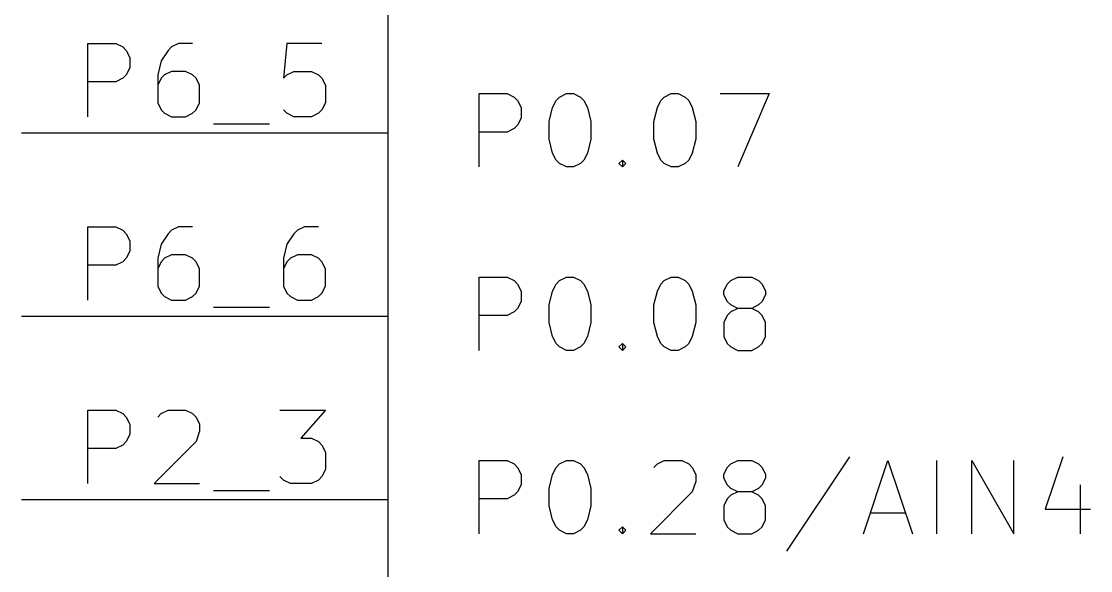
# Model space of a CAD drawing. Header units: inches. Extents: x 0.39 to 7.87, y -5.43 to -0.39.
# Drawn here: x 1.25 to 1.833, y -3.539 to -3.239 of the extents above; entities that cross this region are included whole.
import ezdxf

# ---------------------------------------------------------------- set-up
doc = ezdxf.new("R2010")
doc.units = ezdxf.units.IN
doc.header["$MEASUREMENT"] = 0
for name, color, linetype in [('GREENSIXTYFIVE', 129, 'CONTINUOUS'), ('LIGHTRED', 12, 'CONTINUOUS'), ('RED', 14, 'CONTINUOUS'), ('WHITE', 250, 'CONTINUOUS')]:
    doc.layers.add(name, color=color, linetype=linetype)

msp = doc.modelspace()

# ---------------------------------------------------------------- linework, layer by layer
at = {"layer": 'GREENSIXTYFIVE', "linetype": 'CONTINUOUS'}
for p, q in [((1.49952, -3.3185), (1.49952, -3.2785)), ((1.49952, -3.2785), (1.51476, -3.2785)), ((1.49952, -3.3185), (1.49952, -3.2785)), ((1.49952, -3.2785), (1.51476, -3.2785)), ((1.51476, -3.2785), (1.51857, -3.28041)), ((1.51476, -3.2785), (1.51857, -3.28041)), ((1.51857, -3.28041), (1.52047, -3.28231)), ((1.51857, -3.28041), (1.52047, -3.28231)), ((1.54143, -3.28231), (1.54333, -3.28041)), ((1.54143, -3.28231), (1.54333, -3.28041)), ((1.54333, -3.28041), (1.54714, -3.2785)), ((1.54333, -3.28041), (1.54714, -3.2785)), ((1.54714, -3.2785), (1.55095, -3.2785)), ((1.54714, -3.2785), (1.55095, -3.2785)), ((1.55095, -3.2785), (1.55476, -3.28041)), ((1.55095, -3.2785), (1.55476, -3.28041)), ((1.55476, -3.28041), (1.55667, -3.28231)), ((1.55476, -3.28041), (1.55667, -3.28231)), ((1.59857, -3.28231), (1.60047, -3.28041)), ((1.59857, -3.28231), (1.60047, -3.28041)), ((1.60047, -3.28041), (1.60428, -3.2785)), ((1.60047, -3.28041), (1.60428, -3.2785)), ((1.60428, -3.2785), (1.60809, -3.2785)), ((1.60428, -3.2785), (1.60809, -3.2785)), ((1.60809, -3.2785), (1.6119, -3.28041)), ((1.60809, -3.2785), (1.6119, -3.28041)), ((1.6119, -3.28041), (1.61381, -3.28231)), ((1.6119, -3.28041), (1.61381, -3.28231)), ((1.63095, -3.2785), (1.65761, -3.2785)), ((1.63095, -3.2785), (1.65761, -3.2785)), ((1.65761, -3.2785), (1.64047, -3.3185)), ((1.65761, -3.2785), (1.64047, -3.3185)), ((1.52047, -3.28231), (1.52238, -3.28613)), ((1.52047, -3.28231), (1.52238, -3.28613)), ((1.52238, -3.28613), (1.52238, -3.29184)), ((1.52238, -3.28613), (1.52238, -3.29184)), ((1.53762, -3.29374), (1.53952, -3.28613)), ((1.53762, -3.29374), (1.53952, -3.28613)), ((1.53952, -3.28613), (1.54143, -3.28231)), ((1.53952, -3.28613), (1.54143, -3.28231)), ((1.55667, -3.28231), (1.55857, -3.28613)), ((1.55667, -3.28231), (1.55857, -3.28613)), ((1.55857, -3.28613), (1.56047, -3.29374)), ((1.55857, -3.28613), (1.56047, -3.29374)), ((1.59476, -3.29374), (1.59667, -3.28613)), ((1.59476, -3.29374), (1.59667, -3.28613)), ((1.59667, -3.28613), (1.59857, -3.28231)), ((1.59667, -3.28613), (1.59857, -3.28231)), ((1.61381, -3.28231), (1.61571, -3.28613)), ((1.61381, -3.28231), (1.61571, -3.28613)), ((1.61571, -3.28613), (1.61761, -3.29374)), ((1.61571, -3.28613), (1.61761, -3.29374)), ((1.52238, -3.29184), (1.52047, -3.29565)), ((1.52238, -3.29184), (1.52047, -3.29565)), ((1.51857, -3.29755), (1.51476, -3.29946)), ((1.51857, -3.29755), (1.51476, -3.29946)), ((1.52047, -3.29565), (1.51857, -3.29755)), ((1.52047, -3.29565), (1.51857, -3.29755)), ((1.53762, -3.30327), (1.53762, -3.29374)), ((1.53762, -3.30327), (1.53762, -3.29374)), ((1.56047, -3.29374), (1.56047, -3.30327)), ((1.56047, -3.29374), (1.56047, -3.30327)), ((1.59476, -3.30327), (1.59476, -3.29374)), ((1.59476, -3.30327), (1.59476, -3.29374)), ((1.61761, -3.29374), (1.61761, -3.30327)), ((1.61761, -3.29374), (1.61761, -3.30327)), ((1.51476, -3.29946), (1.49952, -3.29946)), ((1.51476, -3.29946), (1.49952, -3.29946)), ((1.53952, -3.31089), (1.53762, -3.30327)), ((1.53952, -3.31089), (1.53762, -3.30327)), ((1.56047, -3.30327), (1.55857, -3.31089)), ((1.56047, -3.30327), (1.55857, -3.31089)), ((1.59667, -3.31089), (1.59476, -3.30327)), ((1.59667, -3.31089), (1.59476, -3.30327)), ((1.61761, -3.30327), (1.61571, -3.31089)), ((1.61761, -3.30327), (1.61571, -3.31089)), ((1.54143, -3.3147), (1.53952, -3.31089)), ((1.54143, -3.3147), (1.53952, -3.31089)), ((1.54333, -3.3166), (1.54143, -3.3147)), ((1.54333, -3.3166), (1.54143, -3.3147)), ((1.55667, -3.3147), (1.55476, -3.3166)), ((1.55667, -3.3147), (1.55476, -3.3166)), ((1.55857, -3.31089), (1.55667, -3.3147)), ((1.55857, -3.31089), (1.55667, -3.3147)), ((1.57571, -3.3166), (1.57762, -3.3147)), ((1.57571, -3.3166), (1.57762, -3.3147)), ((1.57762, -3.3147), (1.57952, -3.3166)), ((1.57762, -3.3147), (1.57762, -3.3185)), ((1.57762, -3.3147), (1.57952, -3.3166)), ((1.57762, -3.3147), (1.57762, -3.3185)), ((1.59857, -3.3147), (1.59667, -3.31089)), ((1.59857, -3.3147), (1.59667, -3.31089)), ((1.60047, -3.3166), (1.59857, -3.3147)), ((1.60047, -3.3166), (1.59857, -3.3147)), ((1.61381, -3.3147), (1.6119, -3.3166)), ((1.61381, -3.3147), (1.6119, -3.3166)), ((1.61571, -3.31089), (1.61381, -3.3147)), ((1.61571, -3.31089), (1.61381, -3.3147)), ((1.54714, -3.3185), (1.54333, -3.3166)), ((1.54714, -3.3185), (1.54333, -3.3166)), ((1.55095, -3.3185), (1.54714, -3.3185)), ((1.55095, -3.3185), (1.54714, -3.3185)), ((1.55476, -3.3166), (1.55095, -3.3185)), ((1.55476, -3.3166), (1.55095, -3.3185)), ((1.57762, -3.3185), (1.57571, -3.3166)), ((1.57762, -3.3185), (1.57571, -3.3166)), ((1.57952, -3.3166), (1.57762, -3.3185)), ((1.57952, -3.3166), (1.57762, -3.3185)), ((1.60428, -3.3185), (1.60047, -3.3166)), ((1.60428, -3.3185), (1.60047, -3.3166)), ((1.60809, -3.3185), (1.60428, -3.3185)), ((1.60809, -3.3185), (1.60428, -3.3185)), ((1.6119, -3.3166), (1.60809, -3.3185)), ((1.6119, -3.3166), (1.60809, -3.3185)), ((1.49952, -3.4185), (1.49952, -3.3785)), ((1.49952, -3.3785), (1.51476, -3.3785)), ((1.49952, -3.4185), (1.49952, -3.3785)), ((1.49952, -3.3785), (1.51476, -3.3785)), ((1.51476, -3.3785), (1.51857, -3.38041)), ((1.51476, -3.3785), (1.51857, -3.38041)), ((1.51857, -3.38041), (1.52047, -3.38231)), ((1.51857, -3.38041), (1.52047, -3.38231)), ((1.54143, -3.38231), (1.54333, -3.38041)), ((1.54143, -3.38231), (1.54333, -3.38041)), ((1.54333, -3.38041), (1.54714, -3.3785)), ((1.54333, -3.38041), (1.54714, -3.3785)), ((1.54714, -3.3785), (1.55095, -3.3785)), ((1.54714, -3.3785), (1.55095, -3.3785)), ((1.55095, -3.3785), (1.55476, -3.38041)), ((1.55095, -3.3785), (1.55476, -3.38041)), ((1.55476, -3.38041), (1.55667, -3.38231)), ((1.55476, -3.38041), (1.55667, -3.38231)), ((1.59857, -3.38231), (1.60047, -3.38041)), ((1.59857, -3.38231), (1.60047, -3.38041)), ((1.60047, -3.38041), (1.60428, -3.3785)), ((1.60047, -3.38041), (1.60428, -3.3785)), ((1.60428, -3.3785), (1.60809, -3.3785)), ((1.60428, -3.3785), (1.60809, -3.3785)), ((1.60809, -3.3785), (1.6119, -3.38041)), ((1.60809, -3.3785), (1.6119, -3.38041)), ((1.6119, -3.38041), (1.61381, -3.38231)), ((1.6119, -3.38041), (1.61381, -3.38231)), ((1.63476, -3.38231), (1.63666, -3.38041)), ((1.63476, -3.38231), (1.63666, -3.38041)), ((1.63666, -3.38041), (1.64047, -3.3785)), ((1.63666, -3.38041), (1.64047, -3.3785)), ((1.64047, -3.3785), (1.64809, -3.3785)), ((1.64047, -3.3785), (1.64809, -3.3785)), ((1.64809, -3.3785), (1.6519, -3.38041)), ((1.64809, -3.3785), (1.6519, -3.38041)), ((1.6519, -3.38041), (1.65381, -3.38231)), ((1.6519, -3.38041), (1.65381, -3.38231)), ((1.52047, -3.38231), (1.52238, -3.38613)), ((1.52047, -3.38231), (1.52238, -3.38613)), ((1.52238, -3.38613), (1.52238, -3.39184)), ((1.52238, -3.38613), (1.52238, -3.39184)), ((1.53762, -3.39374), (1.53952, -3.38613)), ((1.53762, -3.39374), (1.53952, -3.38613)), ((1.53952, -3.38613), (1.54143, -3.38231)), ((1.53952, -3.38613), (1.54143, -3.38231)), ((1.55667, -3.38231), (1.55857, -3.38613)), ((1.55667, -3.38231), (1.55857, -3.38613)), ((1.55857, -3.38613), (1.56047, -3.39374)), ((1.55857, -3.38613), (1.56047, -3.39374)), ((1.59476, -3.39374), (1.59667, -3.38613)), ((1.59476, -3.39374), (1.59667, -3.38613)), ((1.59667, -3.38613), (1.59857, -3.38231)), ((1.59667, -3.38613), (1.59857, -3.38231)), ((1.61381, -3.38231), (1.61571, -3.38613)), ((1.61381, -3.38231), (1.61571, -3.38613)), ((1.61571, -3.38613), (1.61761, -3.39374)), ((1.61571, -3.38613), (1.61761, -3.39374)), ((1.63285, -3.38613), (1.63476, -3.38231)), ((1.63285, -3.38613), (1.63476, -3.38231)), ((1.63285, -3.38803), (1.63285, -3.38613)), ((1.63285, -3.38803), (1.63285, -3.38613)), ((1.65381, -3.38231), (1.65571, -3.38613)), ((1.65381, -3.38231), (1.65571, -3.38613)), ((1.65571, -3.38613), (1.65571, -3.38803)), ((1.65571, -3.38613), (1.65571, -3.38803)), ((1.52238, -3.39184), (1.52047, -3.39565)), ((1.52238, -3.39184), (1.52047, -3.39565)), ((1.63476, -3.39184), (1.63285, -3.38803)), ((1.63476, -3.39184), (1.63285, -3.38803)), ((1.63666, -3.39374), (1.63476, -3.39184)), ((1.63666, -3.39374), (1.63476, -3.39184)), ((1.65381, -3.39184), (1.6519, -3.39374)), ((1.65381, -3.39184), (1.6519, -3.39374)), ((1.65571, -3.38803), (1.65381, -3.39184)), ((1.65571, -3.38803), (1.65381, -3.39184)), ((1.51857, -3.39755), (1.51476, -3.39946)), ((1.51857, -3.39755), (1.51476, -3.39946)), ((1.52047, -3.39565), (1.51857, -3.39755)), ((1.52047, -3.39565), (1.51857, -3.39755)), ((1.53762, -3.40327), (1.53762, -3.39374)), ((1.53762, -3.40327), (1.53762, -3.39374)), ((1.56047, -3.39374), (1.56047, -3.40327)), ((1.56047, -3.39374), (1.56047, -3.40327)), ((1.59476, -3.40327), (1.59476, -3.39374)), ((1.59476, -3.40327), (1.59476, -3.39374)), ((1.61761, -3.39374), (1.61761, -3.40327)), ((1.61761, -3.39374), (1.61761, -3.40327)), ((1.63666, -3.39755), (1.63476, -3.39946)), ((1.63666, -3.39755), (1.63476, -3.39946)), ((1.64047, -3.39565), (1.63666, -3.39374)), ((1.64047, -3.39565), (1.63666, -3.39374)), ((1.64047, -3.39565), (1.63666, -3.39755)), ((1.64047, -3.39565), (1.63666, -3.39755)), ((1.64809, -3.39565), (1.64047, -3.39565)), ((1.64809, -3.39565), (1.64047, -3.39565)), ((1.6519, -3.39374), (1.64809, -3.39565)), ((1.6519, -3.39374), (1.64809, -3.39565)), ((1.6519, -3.39755), (1.64809, -3.39565)), ((1.6519, -3.39755), (1.64809, -3.39565)), ((1.65381, -3.39946), (1.6519, -3.39755)), ((1.65381, -3.39946), (1.6519, -3.39755)), ((1.51476, -3.39946), (1.49952, -3.39946)), ((1.51476, -3.39946), (1.49952, -3.39946)), ((1.53952, -3.41089), (1.53762, -3.40327)), ((1.53952, -3.41089), (1.53762, -3.40327)), ((1.56047, -3.40327), (1.55857, -3.41089)), ((1.56047, -3.40327), (1.55857, -3.41089)), ((1.59667, -3.41089), (1.59476, -3.40327)), ((1.59667, -3.41089), (1.59476, -3.40327)), ((1.61761, -3.40327), (1.61571, -3.41089)), ((1.61761, -3.40327), (1.61571, -3.41089)), ((1.63476, -3.39946), (1.63285, -3.40327)), ((1.63476, -3.39946), (1.63285, -3.40327)), ((1.63285, -3.40327), (1.63285, -3.41089)), ((1.63285, -3.40327), (1.63285, -3.41089)), ((1.65571, -3.40327), (1.65381, -3.39946)), ((1.65571, -3.40327), (1.65381, -3.39946)), ((1.65571, -3.41089), (1.65571, -3.40327)), ((1.65571, -3.41089), (1.65571, -3.40327)), ((1.54143, -3.4147), (1.53952, -3.41089)), ((1.54143, -3.4147), (1.53952, -3.41089)), ((1.54333, -3.4166), (1.54143, -3.4147)), ((1.54333, -3.4166), (1.54143, -3.4147)), ((1.55667, -3.4147), (1.55476, -3.4166)), ((1.55667, -3.4147), (1.55476, -3.4166)), ((1.55857, -3.41089), (1.55667, -3.4147)), ((1.55857, -3.41089), (1.55667, -3.4147)), ((1.57571, -3.4166), (1.57762, -3.4147)), ((1.57571, -3.4166), (1.57762, -3.4147)), ((1.57762, -3.4147), (1.57952, -3.4166)), ((1.57762, -3.4147), (1.57762, -3.4185)), ((1.57762, -3.4147), (1.57952, -3.4166)), ((1.57762, -3.4147), (1.57762, -3.4185)), ((1.59857, -3.4147), (1.59667, -3.41089)), ((1.59857, -3.4147), (1.59667, -3.41089)), ((1.60047, -3.4166), (1.59857, -3.4147)), ((1.60047, -3.4166), (1.59857, -3.4147)), ((1.61381, -3.4147), (1.6119, -3.4166)), ((1.61381, -3.4147), (1.6119, -3.4166)), ((1.61571, -3.41089), (1.61381, -3.4147)), ((1.61571, -3.41089), (1.61381, -3.4147)), ((1.63285, -3.41089), (1.63476, -3.4147)), ((1.63285, -3.41089), (1.63476, -3.4147)), ((1.63476, -3.4147), (1.63666, -3.4166)), ((1.63476, -3.4147), (1.63666, -3.4166)), ((1.6519, -3.4166), (1.65381, -3.4147)), ((1.6519, -3.4166), (1.65381, -3.4147)), ((1.65381, -3.4147), (1.65571, -3.41089)), ((1.65381, -3.4147), (1.65571, -3.41089)), ((1.54714, -3.4185), (1.54333, -3.4166)), ((1.54714, -3.4185), (1.54333, -3.4166)), ((1.55095, -3.4185), (1.54714, -3.4185)), ((1.55095, -3.4185), (1.54714, -3.4185)), ((1.55476, -3.4166), (1.55095, -3.4185)), ((1.55476, -3.4166), (1.55095, -3.4185)), ((1.57762, -3.4185), (1.57571, -3.4166)), ((1.57762, -3.4185), (1.57571, -3.4166)), ((1.57952, -3.4166), (1.57762, -3.4185)), ((1.57952, -3.4166), (1.57762, -3.4185)), ((1.60428, -3.4185), (1.60047, -3.4166)), ((1.60428, -3.4185), (1.60047, -3.4166)), ((1.60809, -3.4185), (1.60428, -3.4185)), ((1.60809, -3.4185), (1.60428, -3.4185)), ((1.6119, -3.4166), (1.60809, -3.4185)), ((1.6119, -3.4166), (1.60809, -3.4185)), ((1.63666, -3.4166), (1.64047, -3.4185)), ((1.63666, -3.4166), (1.64047, -3.4185)), ((1.64047, -3.4185), (1.64809, -3.4185)), ((1.64047, -3.4185), (1.64809, -3.4185)), ((1.64809, -3.4185), (1.6519, -3.4166)), ((1.64809, -3.4185), (1.6519, -3.4166)), ((1.49952, -3.5185), (1.49952, -3.4785)), ((1.49952, -3.4785), (1.51476, -3.4785)), ((1.49952, -3.5185), (1.49952, -3.4785)), ((1.49952, -3.4785), (1.51476, -3.4785)), ((1.51476, -3.4785), (1.51857, -3.48041)), ((1.51476, -3.4785), (1.51857, -3.48041)), ((1.54333, -3.48041), (1.54714, -3.4785)), ((1.54333, -3.48041), (1.54714, -3.4785)), ((1.54714, -3.4785), (1.55095, -3.4785)), ((1.54714, -3.4785), (1.55095, -3.4785)), ((1.55095, -3.4785), (1.55476, -3.48041)), ((1.55095, -3.4785), (1.55476, -3.48041)), ((1.59667, -3.48041), (1.60047, -3.4785)), ((1.59667, -3.48041), (1.60047, -3.4785)), ((1.60047, -3.4785), (1.61, -3.4785)), ((1.60047, -3.4785), (1.61, -3.4785)), ((1.61, -3.4785), (1.61381, -3.48041)), ((1.61, -3.4785), (1.61381, -3.48041)), ((1.63666, -3.48041), (1.64047, -3.4785)), ((1.63666, -3.48041), (1.64047, -3.4785)), ((1.64047, -3.4785), (1.64809, -3.4785)), ((1.64047, -3.4785), (1.64809, -3.4785)), ((1.64809, -3.4785), (1.6519, -3.48041)), ((1.64809, -3.4785), (1.6519, -3.48041)), ((1.70143, -3.4766), (1.66714, -3.52803)), ((1.70143, -3.4766), (1.66714, -3.52803)), ((1.70904, -3.5185), (1.72238, -3.4785)), ((1.70904, -3.5185), (1.72238, -3.4785)), ((1.72238, -3.4785), (1.73571, -3.5185)), ((1.72238, -3.4785), (1.73571, -3.5185)), ((1.74905, -3.5185), (1.74905, -3.4785)), ((1.74905, -3.5185), (1.74905, -3.4785)), ((1.76809, -3.5185), (1.76809, -3.4785)), ((1.76809, -3.4785), (1.79095, -3.5185)), ((1.76809, -3.5185), (1.76809, -3.4785)), ((1.76809, -3.4785), (1.79095, -3.5185)), ((1.79095, -3.5185), (1.79095, -3.4785)), ((1.79095, -3.5185), (1.79095, -3.4785)), ((1.81762, -3.4766), (1.80809, -3.50517)), ((1.81762, -3.4766), (1.80809, -3.50517)), ((1.51857, -3.48041), (1.52047, -3.48231)), ((1.51857, -3.48041), (1.52047, -3.48231)), ((1.52047, -3.48231), (1.52238, -3.48613)), ((1.52047, -3.48231), (1.52238, -3.48613)), ((1.53952, -3.48613), (1.54143, -3.48231)), ((1.53952, -3.48613), (1.54143, -3.48231)), ((1.54143, -3.48231), (1.54333, -3.48041)), ((1.54143, -3.48231), (1.54333, -3.48041)), ((1.55476, -3.48041), (1.55667, -3.48231)), ((1.55476, -3.48041), (1.55667, -3.48231)), ((1.55667, -3.48231), (1.55857, -3.48613)), ((1.55667, -3.48231), (1.55857, -3.48613)), ((1.59476, -3.48231), (1.59667, -3.48041)), ((1.59476, -3.48231), (1.59667, -3.48041)), ((1.61381, -3.48041), (1.61571, -3.48231)), ((1.61381, -3.48041), (1.61571, -3.48231)), ((1.61571, -3.48231), (1.61761, -3.48613)), ((1.61571, -3.48231), (1.61761, -3.48613)), ((1.63285, -3.48613), (1.63476, -3.48231)), ((1.63285, -3.48613), (1.63476, -3.48231)), ((1.63476, -3.48231), (1.63666, -3.48041)), ((1.63476, -3.48231), (1.63666, -3.48041)), ((1.6519, -3.48041), (1.65381, -3.48231)), ((1.6519, -3.48041), (1.65381, -3.48231)), ((1.65381, -3.48231), (1.65571, -3.48613)), ((1.65381, -3.48231), (1.65571, -3.48613)), ((1.52238, -3.48613), (1.52238, -3.49184)), ((1.52238, -3.48613), (1.52238, -3.49184)), ((1.53762, -3.49374), (1.53952, -3.48613)), ((1.53762, -3.49374), (1.53952, -3.48613)), ((1.55857, -3.48613), (1.56047, -3.49374)), ((1.55857, -3.48613), (1.56047, -3.49374)), ((1.61761, -3.48993), (1.61571, -3.49565)), ((1.61761, -3.48993), (1.61571, -3.49565)), ((1.61761, -3.48613), (1.61761, -3.48993)), ((1.61761, -3.48613), (1.61761, -3.48993)), ((1.63285, -3.48803), (1.63285, -3.48613)), ((1.63285, -3.48803), (1.63285, -3.48613)), ((1.63476, -3.49184), (1.63285, -3.48803)), ((1.63476, -3.49184), (1.63285, -3.48803)), ((1.65571, -3.48803), (1.65381, -3.49184)), ((1.65571, -3.48803), (1.65381, -3.49184)), ((1.65571, -3.48613), (1.65571, -3.48803)), ((1.65571, -3.48613), (1.65571, -3.48803)), ((1.52047, -3.49565), (1.51857, -3.49755)), ((1.52047, -3.49565), (1.51857, -3.49755)), ((1.52238, -3.49184), (1.52047, -3.49565)), ((1.52238, -3.49184), (1.52047, -3.49565)), ((1.53762, -3.50327), (1.53762, -3.49374)), ((1.53762, -3.50327), (1.53762, -3.49374)), ((1.56047, -3.49374), (1.56047, -3.50327)), ((1.56047, -3.49374), (1.56047, -3.50327)), ((1.61571, -3.49565), (1.59285, -3.5185)), ((1.61571, -3.49565), (1.59285, -3.5185)), ((1.63666, -3.49374), (1.63476, -3.49184)), ((1.63666, -3.49374), (1.63476, -3.49184)), ((1.64047, -3.49565), (1.63666, -3.49374)), ((1.64047, -3.49565), (1.63666, -3.49374)), ((1.64047, -3.49565), (1.63666, -3.49755)), ((1.64047, -3.49565), (1.63666, -3.49755)), ((1.64809, -3.49565), (1.64047, -3.49565)), ((1.64809, -3.49565), (1.64047, -3.49565)), ((1.6519, -3.49374), (1.64809, -3.49565)), ((1.6519, -3.49374), (1.64809, -3.49565)), ((1.6519, -3.49755), (1.64809, -3.49565)), ((1.6519, -3.49755), (1.64809, -3.49565)), ((1.65381, -3.49184), (1.6519, -3.49374)), ((1.65381, -3.49184), (1.6519, -3.49374)), ((1.82714, -3.49184), (1.82714, -3.5185)), ((1.82714, -3.49184), (1.82714, -3.5185)), ((1.51476, -3.49946), (1.49952, -3.49946)), ((1.51476, -3.49946), (1.49952, -3.49946)), ((1.51857, -3.49755), (1.51476, -3.49946)), ((1.51857, -3.49755), (1.51476, -3.49946)), ((1.63476, -3.49946), (1.63285, -3.50327)), ((1.63476, -3.49946), (1.63285, -3.50327)), ((1.63666, -3.49755), (1.63476, -3.49946)), ((1.63666, -3.49755), (1.63476, -3.49946)), ((1.65381, -3.49946), (1.6519, -3.49755)), ((1.65381, -3.49946), (1.6519, -3.49755)), ((1.65571, -3.50327), (1.65381, -3.49946)), ((1.65571, -3.50327), (1.65381, -3.49946)), ((1.53952, -3.51089), (1.53762, -3.50327)), ((1.53952, -3.51089), (1.53762, -3.50327)), ((1.56047, -3.50327), (1.55857, -3.51089)), ((1.56047, -3.50327), (1.55857, -3.51089)), ((1.63285, -3.50327), (1.63285, -3.51089)), ((1.63285, -3.50327), (1.63285, -3.51089)), ((1.65571, -3.51089), (1.65571, -3.50327)), ((1.65571, -3.51089), (1.65571, -3.50327)), ((1.71285, -3.50707), (1.7319, -3.50707)), ((1.71285, -3.50707), (1.7319, -3.50707)), ((1.80809, -3.50517), (1.83285, -3.50517)), ((1.80809, -3.50517), (1.83285, -3.50517)), ((1.54143, -3.5147), (1.53952, -3.51089)), ((1.54143, -3.5147), (1.53952, -3.51089)), ((1.55857, -3.51089), (1.55667, -3.5147)), ((1.55857, -3.51089), (1.55667, -3.5147)), ((1.63285, -3.51089), (1.63476, -3.5147)), ((1.63285, -3.51089), (1.63476, -3.5147)), ((1.65381, -3.5147), (1.65571, -3.51089)), ((1.65381, -3.5147), (1.65571, -3.51089)), ((1.54333, -3.5166), (1.54143, -3.5147)), ((1.54333, -3.5166), (1.54143, -3.5147)), ((1.54714, -3.5185), (1.54333, -3.5166)), ((1.54714, -3.5185), (1.54333, -3.5166)), ((1.55095, -3.5185), (1.54714, -3.5185)), ((1.55095, -3.5185), (1.54714, -3.5185)), ((1.55476, -3.5166), (1.55095, -3.5185)), ((1.55476, -3.5166), (1.55095, -3.5185)), ((1.55667, -3.5147), (1.55476, -3.5166)), ((1.55667, -3.5147), (1.55476, -3.5166)), ((1.57571, -3.5166), (1.57762, -3.5147)), ((1.57571, -3.5166), (1.57762, -3.5147)), ((1.57762, -3.5185), (1.57571, -3.5166)), ((1.57762, -3.5185), (1.57571, -3.5166)), ((1.57762, -3.5147), (1.57952, -3.5166)), ((1.57762, -3.5147), (1.57762, -3.5185)), ((1.57762, -3.5147), (1.57952, -3.5166)), ((1.57762, -3.5147), (1.57762, -3.5185)), ((1.57952, -3.5166), (1.57762, -3.5185)), ((1.57952, -3.5166), (1.57762, -3.5185)), ((1.59285, -3.5185), (1.61761, -3.5185)), ((1.59285, -3.5185), (1.61761, -3.5185)), ((1.63476, -3.5147), (1.63666, -3.5166)), ((1.63476, -3.5147), (1.63666, -3.5166)), ((1.63666, -3.5166), (1.64047, -3.5185)), ((1.63666, -3.5166), (1.64047, -3.5185)), ((1.64047, -3.5185), (1.64809, -3.5185)), ((1.64047, -3.5185), (1.64809, -3.5185)), ((1.64809, -3.5185), (1.6519, -3.5166)), ((1.64809, -3.5185), (1.6519, -3.5166)), ((1.6519, -3.5166), (1.65381, -3.5147)), ((1.6519, -3.5166), (1.65381, -3.5147))]:
    msp.add_line(p, q, dxfattribs=at)
at = {"layer": 'LIGHTRED', "linetype": 'CONTINUOUS'}
for p, q in [((1.28619, -3.2911), (1.28619, -3.2511)), ((1.28619, -3.2511), (1.30143, -3.2511)), ((1.28619, -3.2911), (1.28619, -3.2511)), ((1.28619, -3.2511), (1.30143, -3.2511)), ((1.30143, -3.2511), (1.30524, -3.25301)), ((1.30143, -3.2511), (1.30524, -3.25301)), ((1.33572, -3.2511), (1.33191, -3.25301)), ((1.33572, -3.2511), (1.33191, -3.25301)), ((1.34333, -3.2511), (1.33572, -3.2511)), ((1.34333, -3.2511), (1.33572, -3.2511)), ((1.39476, -3.2511), (1.39286, -3.27015)), ((1.39476, -3.2511), (1.39286, -3.27015)), ((1.41381, -3.2511), (1.39476, -3.2511)), ((1.41381, -3.2511), (1.39476, -3.2511)), ((1.30524, -3.25301), (1.30714, -3.25491)), ((1.30524, -3.25301), (1.30714, -3.25491)), ((1.30714, -3.25491), (1.30905, -3.25872)), ((1.30714, -3.25491), (1.30905, -3.25872)), ((1.33, -3.25491), (1.32619, -3.26063)), ((1.33, -3.25491), (1.32619, -3.26063)), ((1.33191, -3.25301), (1.33, -3.25491)), ((1.33191, -3.25301), (1.33, -3.25491)), ((1.30905, -3.25872), (1.30905, -3.26444)), ((1.30905, -3.25872), (1.30905, -3.26444)), ((1.32619, -3.26063), (1.32429, -3.26825)), ((1.32619, -3.26063), (1.32429, -3.26825)), ((1.30714, -3.26825), (1.30524, -3.27015)), ((1.30714, -3.26825), (1.30524, -3.27015)), ((1.30905, -3.26444), (1.30714, -3.26825)), ((1.30905, -3.26444), (1.30714, -3.26825)), ((1.32429, -3.26825), (1.32429, -3.28348)), ((1.32429, -3.26825), (1.32429, -3.28348)), ((1.32809, -3.26825), (1.32619, -3.27015)), ((1.32809, -3.26825), (1.32619, -3.27015)), ((1.33191, -3.26634), (1.32809, -3.26825)), ((1.33191, -3.26634), (1.32809, -3.26825)), ((1.33952, -3.26634), (1.33191, -3.26634)), ((1.33952, -3.26634), (1.33191, -3.26634)), ((1.34333, -3.26825), (1.33952, -3.26634)), ((1.34333, -3.26825), (1.33952, -3.26634)), ((1.34524, -3.27015), (1.34333, -3.26825)), ((1.34524, -3.27015), (1.34333, -3.26825)), ((1.39286, -3.27015), (1.39476, -3.26825)), ((1.39286, -3.27015), (1.39476, -3.26825)), ((1.39476, -3.26825), (1.39857, -3.26634)), ((1.39476, -3.26825), (1.39857, -3.26634)), ((1.39857, -3.26634), (1.40809, -3.26634)), ((1.39857, -3.26634), (1.40809, -3.26634)), ((1.40809, -3.26634), (1.41191, -3.26825)), ((1.40809, -3.26634), (1.41191, -3.26825)), ((1.41191, -3.26825), (1.41381, -3.27015)), ((1.41191, -3.26825), (1.41381, -3.27015)), ((1.30143, -3.27206), (1.28619, -3.27206)), ((1.30143, -3.27206), (1.28619, -3.27206)), ((1.30524, -3.27015), (1.30143, -3.27206)), ((1.30524, -3.27015), (1.30143, -3.27206)), ((1.32619, -3.27015), (1.32429, -3.27396)), ((1.32619, -3.27015), (1.32429, -3.27396)), ((1.34714, -3.27396), (1.34524, -3.27015)), ((1.34714, -3.27396), (1.34524, -3.27015)), ((1.34714, -3.28348), (1.34714, -3.27396)), ((1.34714, -3.28348), (1.34714, -3.27396)), ((1.41381, -3.27015), (1.41571, -3.27396)), ((1.41381, -3.27015), (1.41571, -3.27396)), ((1.41571, -3.27396), (1.41571, -3.28348)), ((1.41571, -3.27396), (1.41571, -3.28348)), ((1.32429, -3.28348), (1.32619, -3.2873)), ((1.32429, -3.28348), (1.32619, -3.2873)), ((1.32619, -3.2873), (1.32809, -3.2892)), ((1.32619, -3.2873), (1.32809, -3.2892)), ((1.34333, -3.2892), (1.34524, -3.2873)), ((1.34333, -3.2892), (1.34524, -3.2873)), ((1.34524, -3.2873), (1.34714, -3.28348)), ((1.34524, -3.2873), (1.34714, -3.28348)), ((1.39476, -3.2892), (1.39286, -3.2873)), ((1.39476, -3.2892), (1.39286, -3.2873)), ((1.41381, -3.2873), (1.41191, -3.2892)), ((1.41381, -3.2873), (1.41191, -3.2892)), ((1.41571, -3.28348), (1.41381, -3.2873)), ((1.41571, -3.28348), (1.41381, -3.2873)), ((1.32809, -3.2892), (1.33191, -3.2911)), ((1.32809, -3.2892), (1.33191, -3.2911)), ((1.33191, -3.2911), (1.33952, -3.2911)), ((1.33191, -3.2911), (1.33952, -3.2911)), ((1.33952, -3.2911), (1.34333, -3.2892)), ((1.33952, -3.2911), (1.34333, -3.2892)), ((1.39857, -3.2911), (1.39476, -3.2892)), ((1.39857, -3.2911), (1.39476, -3.2892)), ((1.40809, -3.2911), (1.39857, -3.2911)), ((1.40809, -3.2911), (1.39857, -3.2911)), ((1.41191, -3.2892), (1.40809, -3.2911)), ((1.41191, -3.2892), (1.40809, -3.2911)), ((1.35476, -3.29491), (1.38524, -3.29491)), ((1.35476, -3.29491), (1.38524, -3.29491)), ((1.28619, -3.3911), (1.28619, -3.3511)), ((1.28619, -3.3511), (1.30143, -3.3511)), ((1.28619, -3.3911), (1.28619, -3.3511)), ((1.28619, -3.3511), (1.30143, -3.3511)), ((1.30143, -3.3511), (1.30524, -3.35301)), ((1.30143, -3.3511), (1.30524, -3.35301)), ((1.33572, -3.3511), (1.33191, -3.35301)), ((1.33572, -3.3511), (1.33191, -3.35301)), ((1.34333, -3.3511), (1.33572, -3.3511)), ((1.34333, -3.3511), (1.33572, -3.3511)), ((1.40429, -3.3511), (1.40048, -3.35301)), ((1.40429, -3.3511), (1.40048, -3.35301)), ((1.41191, -3.3511), (1.40429, -3.3511)), ((1.41191, -3.3511), (1.40429, -3.3511)), ((1.30524, -3.35301), (1.30714, -3.35491)), ((1.30524, -3.35301), (1.30714, -3.35491)), ((1.30714, -3.35491), (1.30905, -3.35872)), ((1.30714, -3.35491), (1.30905, -3.35872)), ((1.33, -3.35491), (1.32619, -3.36063)), ((1.33, -3.35491), (1.32619, -3.36063)), ((1.33191, -3.35301), (1.33, -3.35491)), ((1.33191, -3.35301), (1.33, -3.35491)), ((1.39857, -3.35491), (1.39476, -3.36063)), ((1.39857, -3.35491), (1.39476, -3.36063)), ((1.40048, -3.35301), (1.39857, -3.35491)), ((1.40048, -3.35301), (1.39857, -3.35491)), ((1.30905, -3.35872), (1.30905, -3.36444)), ((1.30905, -3.35872), (1.30905, -3.36444)), ((1.32619, -3.36063), (1.32429, -3.36825)), ((1.32619, -3.36063), (1.32429, -3.36825)), ((1.39476, -3.36063), (1.39286, -3.36825)), ((1.39476, -3.36063), (1.39286, -3.36825)), ((1.30714, -3.36825), (1.30524, -3.37015)), ((1.30714, -3.36825), (1.30524, -3.37015)), ((1.30905, -3.36444), (1.30714, -3.36825)), ((1.30905, -3.36444), (1.30714, -3.36825)), ((1.32429, -3.36825), (1.32429, -3.38348)), ((1.32429, -3.36825), (1.32429, -3.38348)), ((1.32809, -3.36825), (1.32619, -3.37015)), ((1.32809, -3.36825), (1.32619, -3.37015)), ((1.33191, -3.36634), (1.32809, -3.36825)), ((1.33191, -3.36634), (1.32809, -3.36825)), ((1.33952, -3.36634), (1.33191, -3.36634)), ((1.33952, -3.36634), (1.33191, -3.36634)), ((1.34333, -3.36825), (1.33952, -3.36634)), ((1.34333, -3.36825), (1.33952, -3.36634)), ((1.34524, -3.37015), (1.34333, -3.36825)), ((1.34524, -3.37015), (1.34333, -3.36825)), ((1.39286, -3.36825), (1.39286, -3.38348)), ((1.39286, -3.36825), (1.39286, -3.38348)), ((1.39667, -3.36825), (1.39476, -3.37015)), ((1.39667, -3.36825), (1.39476, -3.37015)), ((1.40048, -3.36634), (1.39667, -3.36825)), ((1.40048, -3.36634), (1.39667, -3.36825)), ((1.40809, -3.36634), (1.40048, -3.36634)), ((1.40809, -3.36634), (1.40048, -3.36634)), ((1.41191, -3.36825), (1.40809, -3.36634)), ((1.41191, -3.36825), (1.40809, -3.36634)), ((1.41381, -3.37015), (1.41191, -3.36825)), ((1.41381, -3.37015), (1.41191, -3.36825)), ((1.30143, -3.37206), (1.28619, -3.37206)), ((1.30143, -3.37206), (1.28619, -3.37206)), ((1.30524, -3.37015), (1.30143, -3.37206)), ((1.30524, -3.37015), (1.30143, -3.37206)), ((1.32619, -3.37015), (1.32429, -3.37396)), ((1.32619, -3.37015), (1.32429, -3.37396)), ((1.34714, -3.37396), (1.34524, -3.37015)), ((1.34714, -3.37396), (1.34524, -3.37015)), ((1.34714, -3.38348), (1.34714, -3.37396)), ((1.34714, -3.38348), (1.34714, -3.37396)), ((1.39476, -3.37015), (1.39286, -3.37396)), ((1.39476, -3.37015), (1.39286, -3.37396)), ((1.41571, -3.37396), (1.41381, -3.37015)), ((1.41571, -3.37396), (1.41381, -3.37015)), ((1.41571, -3.38348), (1.41571, -3.37396)), ((1.41571, -3.38348), (1.41571, -3.37396)), ((1.32429, -3.38348), (1.32619, -3.3873)), ((1.32429, -3.38348), (1.32619, -3.3873)), ((1.34524, -3.3873), (1.34714, -3.38348)), ((1.34524, -3.3873), (1.34714, -3.38348)), ((1.39286, -3.38348), (1.39476, -3.3873)), ((1.39286, -3.38348), (1.39476, -3.3873)), ((1.41381, -3.3873), (1.41571, -3.38348)), ((1.41381, -3.3873), (1.41571, -3.38348)), ((1.32619, -3.3873), (1.32809, -3.3892)), ((1.32619, -3.3873), (1.32809, -3.3892)), ((1.32809, -3.3892), (1.33191, -3.3911)), ((1.32809, -3.3892), (1.33191, -3.3911)), ((1.33191, -3.3911), (1.33952, -3.3911)), ((1.33191, -3.3911), (1.33952, -3.3911)), ((1.33952, -3.3911), (1.34333, -3.3892)), ((1.33952, -3.3911), (1.34333, -3.3892)), ((1.34333, -3.3892), (1.34524, -3.3873)), ((1.34333, -3.3892), (1.34524, -3.3873)), ((1.39476, -3.3873), (1.39667, -3.3892)), ((1.39476, -3.3873), (1.39667, -3.3892)), ((1.39667, -3.3892), (1.40048, -3.3911)), ((1.39667, -3.3892), (1.40048, -3.3911)), ((1.40048, -3.3911), (1.40809, -3.3911)), ((1.40048, -3.3911), (1.40809, -3.3911)), ((1.40809, -3.3911), (1.41191, -3.3892)), ((1.40809, -3.3911), (1.41191, -3.3892)), ((1.41191, -3.3892), (1.41381, -3.3873)), ((1.41191, -3.3892), (1.41381, -3.3873)), ((1.35476, -3.39491), (1.38524, -3.39491)), ((1.35476, -3.39491), (1.38524, -3.39491)), ((1.28619, -3.4911), (1.28619, -3.4511)), ((1.28619, -3.4511), (1.30143, -3.4511)), ((1.28619, -3.4911), (1.28619, -3.4511)), ((1.28619, -3.4511), (1.30143, -3.4511)), ((1.30143, -3.4511), (1.30524, -3.45301)), ((1.30143, -3.4511), (1.30524, -3.45301)), ((1.30524, -3.45301), (1.30714, -3.45491)), ((1.30524, -3.45301), (1.30714, -3.45491)), ((1.30714, -3.45491), (1.30905, -3.45872)), ((1.30714, -3.45491), (1.30905, -3.45872)), ((1.32429, -3.45491), (1.32619, -3.45301)), ((1.32429, -3.45491), (1.32619, -3.45301)), ((1.32619, -3.45301), (1.33, -3.4511)), ((1.32619, -3.45301), (1.33, -3.4511)), ((1.33, -3.4511), (1.33952, -3.4511)), ((1.33, -3.4511), (1.33952, -3.4511)), ((1.33952, -3.4511), (1.34333, -3.45301)), ((1.33952, -3.4511), (1.34333, -3.45301)), ((1.34333, -3.45301), (1.34524, -3.45491)), ((1.34333, -3.45301), (1.34524, -3.45491)), ((1.34524, -3.45491), (1.34714, -3.45872)), ((1.34524, -3.45491), (1.34714, -3.45872)), ((1.39095, -3.4511), (1.41571, -3.4511)), ((1.39095, -3.4511), (1.41571, -3.4511)), ((1.41571, -3.4511), (1.40238, -3.46634)), ((1.41571, -3.4511), (1.40238, -3.46634)), ((1.30905, -3.45872), (1.30905, -3.46444)), ((1.30905, -3.45872), (1.30905, -3.46444)), ((1.34714, -3.45872), (1.34714, -3.46253)), ((1.34714, -3.45872), (1.34714, -3.46253)), ((1.30905, -3.46444), (1.30714, -3.46825)), ((1.30905, -3.46444), (1.30714, -3.46825)), ((1.34714, -3.46253), (1.34524, -3.46825)), ((1.34714, -3.46253), (1.34524, -3.46825)), ((1.40238, -3.46634), (1.40809, -3.46634)), ((1.40238, -3.46634), (1.40809, -3.46634)), ((1.40809, -3.46634), (1.41191, -3.46825)), ((1.40809, -3.46634), (1.41191, -3.46825)), ((1.30143, -3.47206), (1.28619, -3.47206)), ((1.30143, -3.47206), (1.28619, -3.47206)), ((1.30524, -3.47015), (1.30143, -3.47206)), ((1.30524, -3.47015), (1.30143, -3.47206)), ((1.30714, -3.46825), (1.30524, -3.47015)), ((1.30714, -3.46825), (1.30524, -3.47015)), ((1.34524, -3.46825), (1.32238, -3.4911)), ((1.34524, -3.46825), (1.32238, -3.4911)), ((1.41191, -3.46825), (1.41381, -3.47015)), ((1.41191, -3.46825), (1.41381, -3.47015)), ((1.41381, -3.47015), (1.41571, -3.47396)), ((1.41381, -3.47015), (1.41571, -3.47396)), ((1.41571, -3.47396), (1.41571, -3.48348)), ((1.41571, -3.47396), (1.41571, -3.48348)), ((1.41571, -3.48348), (1.41381, -3.4873)), ((1.41571, -3.48348), (1.41381, -3.4873)), ((1.32238, -3.4911), (1.34714, -3.4911)), ((1.32238, -3.4911), (1.34714, -3.4911)), ((1.39286, -3.4892), (1.39095, -3.4873)), ((1.39286, -3.4892), (1.39095, -3.4873)), ((1.39667, -3.4911), (1.39286, -3.4892)), ((1.39667, -3.4911), (1.39286, -3.4892)), ((1.40809, -3.4911), (1.39667, -3.4911)), ((1.40809, -3.4911), (1.39667, -3.4911)), ((1.41191, -3.4892), (1.40809, -3.4911)), ((1.41191, -3.4892), (1.40809, -3.4911)), ((1.41381, -3.4873), (1.41191, -3.4892)), ((1.41381, -3.4873), (1.41191, -3.4892)), ((1.35476, -3.49491), (1.38524, -3.49491)), ((1.35476, -3.49491), (1.38524, -3.49491))]:
    msp.add_line(p, q, dxfattribs=at)
at = {"layer": 'RED', "linetype": 'CONTINUOUS'}
for p, q in [((1.45, -4.1), (1.45, -1.7)), ((1.45, -3.3), (1.25, -3.3)), ((1.45, -3.3), (1.25, -3.3)), ((1.45, -3.4), (1.25, -3.4)), ((1.45, -3.4), (1.25, -3.4)), ((1.45, -3.5), (1.25, -3.5)), ((1.45, -3.5), (1.25, -3.5))]:
    msp.add_line(p, q, dxfattribs=at)
at = {"layer": 'WHITE', "linetype": 'CONTINUOUS'}
msp.add_line((1.45, -4.1), (1.45, -1.7), dxfattribs=at)

doc.saveas('drawing.dxf')
